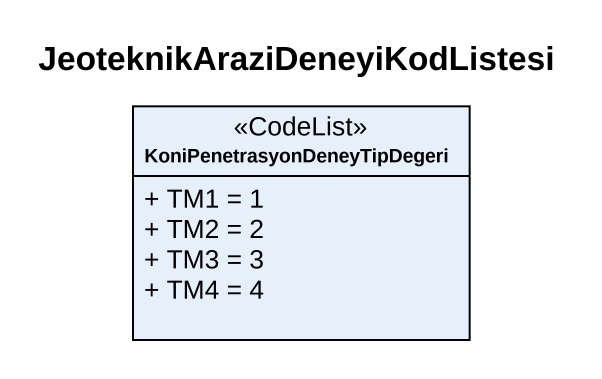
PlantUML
@startuml
title JeoteknikAraziDeneyiKodListesi
hide circle
hide empty members
skinparam classAttributeIconSize 0
class "KoniPenetrasyonDeneyTipDegeri" as KoniPenetrasyonDeneyTipDeger <<CodeList>> {
  + TM1 = 1
  + TM2 = 2
  + TM3 = 3
  + TM4 = 4
}
@enduml
